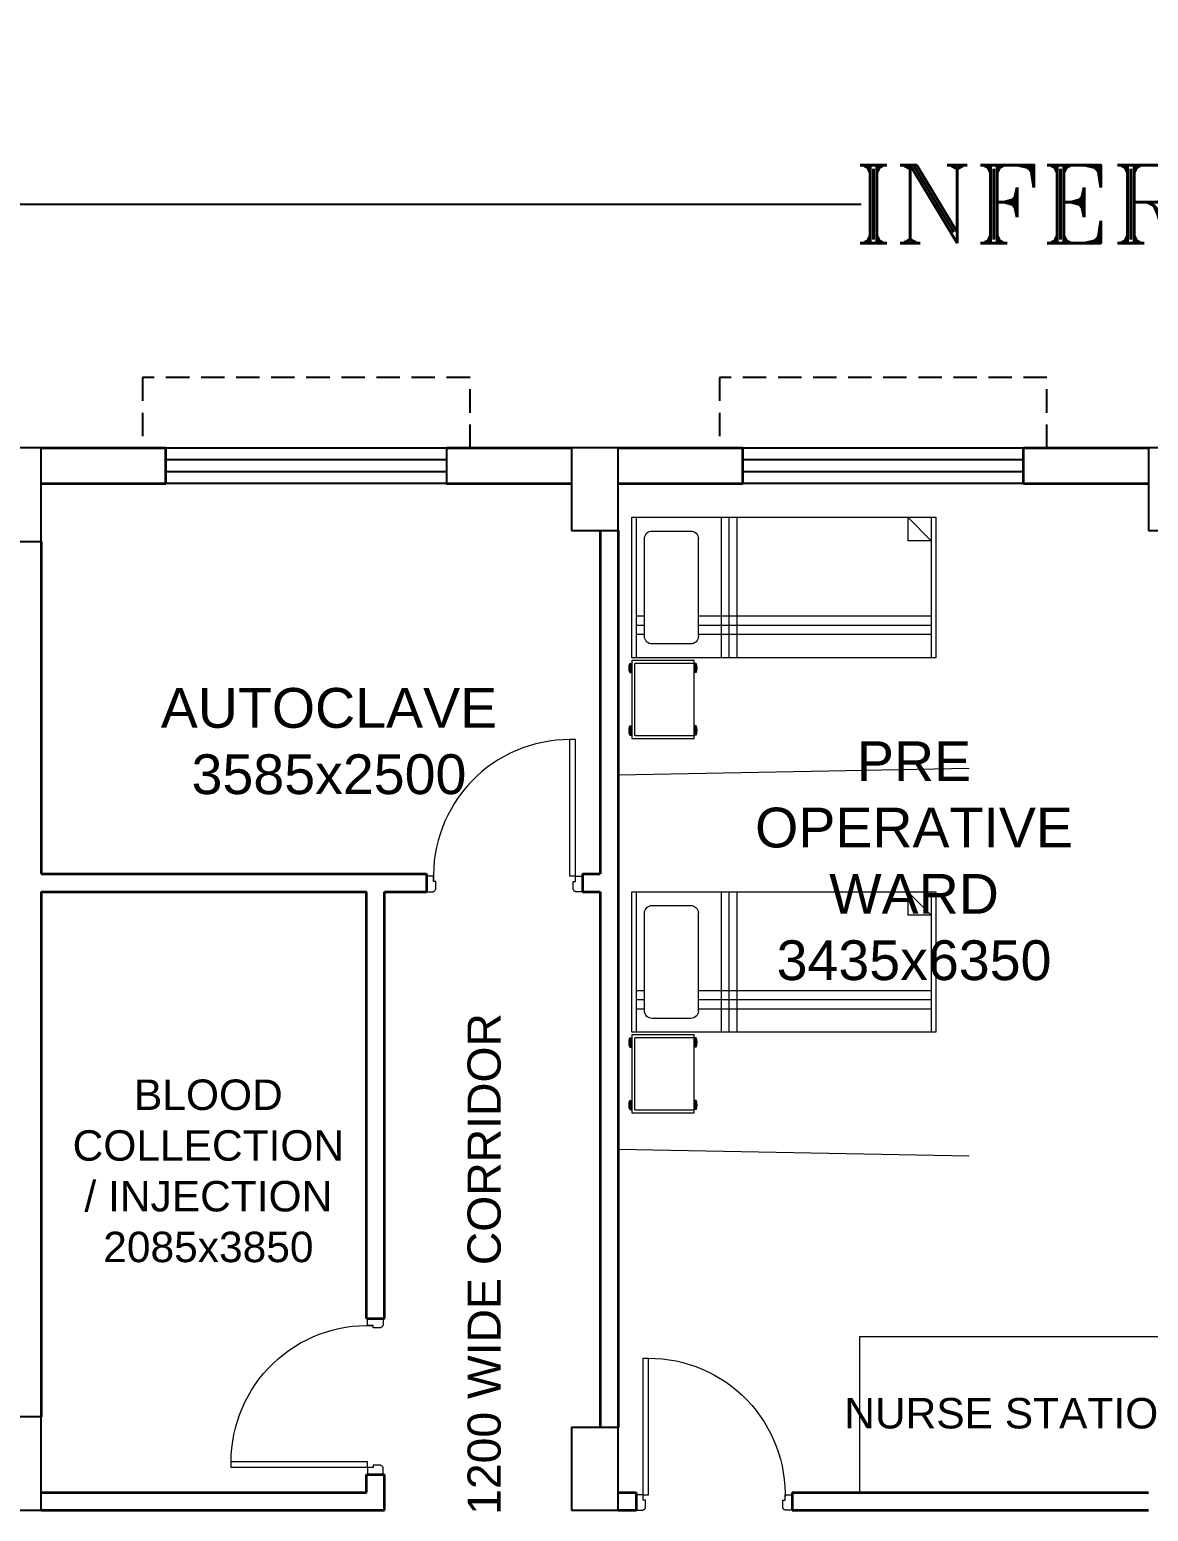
# Model space of a CAD drawing. Header units: millimetres. Extents: x 1448174 to 1599581, y -224422 to -106989.
# Drawn here: x 1469627 to 1476802, y -196880 to -187383 of the extents above; entities that cross this region are included whole.
import ezdxf
from ezdxf.enums import TextEntityAlignment as Align

# ---------------------------------------------------------------- set-up
doc = ezdxf.new("R2010")
doc.units = ezdxf.units.MM
doc.header["$LTSCALE"] = 600
doc.header["$MEASUREMENT"] = 0
doc.header["$PDMODE"] = 35
doc.linetypes.add('HIDDEN', pattern=[0.375, 0.25, -0.125])
for name, color, linetype in [('col', 5, 'Continuous'), ('Lines', 7, 'Continuous'), ('TEXT', 253, 'Continuous'), ('wall', 1, 'Continuous'), ('Window', 4, 'Continuous')]:
    doc.layers.add(name, color=color, linetype=linetype)
for name, color, linetype, lineweight in [('D.F ', 251, 'Continuous', 5), ('DOOR', 144, 'Continuous', 13), ('furniture', 30, 'Continuous', 9), ('P-Wall', 1, 'Continuous', 35)]:
    doc.layers.add(name, color=color, linetype=linetype, lineweight=lineweight)
doc.styles.add('ARIAL', font='arial.ttf')
doc.styles.add('ROMANT', font='romant.shx')
doc.linetypes.add('ZIGZAG', pattern='A,0.0001,-0.2,[131,ltypeshp.shx,S=0.2,R=0,X=-0.2,Y=0],-0.4,[131,ltypeshp.shx,S=0.2,R=180,X=0.2,Y=0],-0.2', length=0.8001)
doc.dimstyles.get("Standard").update_dxf_attribs({"dimscale": 1.5, "dimtxt": 225, "dimasz": 200, "dimexe": 100, "dimexo": 100, "dimgap": 0.25, "dimtad": 0, "dimdec": 0, "dimzin": 0, "dimdsep": 46, "dimtxsty": 'ARIAL', "dimblk": 'OBLIQUE', "dimcen": 0.09, "dimdle": 100, "dimclrd": 256, "dimclre": 256, "dimclrt": 6, "dimadec": 0, "dimazin": 0, "dimtfac": 1, "dimtdec": 0, "dimtofl": 0, "dimtmove": 0, "dimatfit": 3, "dimfxl": 1, "dimtolj": 1, "dimtzin": 0, "dimarcsym": 0})

# ---------------------------------------------------------------- blocks, each defined once
blk = doc.blocks.new('W1800')
at = {"layer": 'wall', "color": 7}
for p, q in [((0, -57.5), (0, 172.5)), ((1800, 172.5), (1800, -57.5))]:
    blk.add_line(p, q, dxfattribs=at)
at = {"layer": 'Window'}
for p, q in [((0, 172.5), (1800, 172.5)), ((0, 97.5), (1800, 97.5)), ((1800, 17.5), (0, 17.5)), ((1800, -57.5), (0, -57.5))]:
    blk.add_line(p, q, dxfattribs=at)
blk = doc.blocks.new('A$C19B8274B')
at = {"layer": 'DOOR'}
blk.add_line((-45, 925), (-80, 925), dxfattribs=at)
at = {"layer": 'DOOR', "color": 8}
for p, q in [((-80, 50), (-80, 925)), ((-45, 50), (-45, 925)), ((-45, 50), (-80, 50)), ((-955, -50), (-955, -47.5)), ((-940, -35), (-942.5, -35)), ((-60, -35), (-57.5, -35)), ((-45, -50), (-45, -47.5))]:
    blk.add_line(p, q, dxfattribs=at)
for points in [[(-940, 15), (-955, 15), (-955, 50), (-1000, 50), (-1000, -50), (-955, -50)], [(-940, -35), (-940, 15)], [(-60, 15), (-45, 15), (-45, 50), (0, 50), (0, -50), (-45, -50)], [(-60, -35), (-60, 15)]]:
    blk.add_lwpolyline(points, dxfattribs=at)
for centre, radius, start, end in [((-80, 50), 875, 90, 182.29244), ((-955, -35), 12.5, 270, 0), ((-45, -35), 12.5, 180, 270)]:
    blk.add_arc(centre, radius, start, end, dxfattribs=at)
blk = doc.blocks.new('_Oblique')
at = {"color": 0, "linetype": 'ByBlock', "lineweight": -2}
blk.add_line((-0.5, -0.5), (0.5, 0.5), dxfattribs=at)
blk = doc.blocks.new('*D12')
at = {"layer": 'D.F ', "color": 5, "lineweight": -2, "transparency": 16777216}
for p, q in [((1462002.1, -189962.8), (1462002.1, -188401.3)), ((1495277.1, -189962.8), (1495277.1, -188401.3)), ((1461902.1, -188501.3), (1474960.6, -188501.3)), ((1495377.1, -188501.3), (1482318.6, -188501.3))]:
    blk.add_line(p, q, dxfattribs=at)
at = {"layer": 'Defpoints', "color": 0, "transparency": 16777216}
for p in [(1462002.1, -188501.3), (1462002.1, -190062.8), (1495277.1, -190062.8)]:
    blk.add_point(p, dxfattribs=at)
at = {"layer": 'D.F ', "color": 5, "lineweight": -2, "transparency": 16777216, "xscale": 500, "yscale": 500, "zscale": 500, "rotation": 180}
blk.add_blockref('_Oblique', (1462002.1, -188501.3), dxfattribs=at)
at = {"layer": 'D.F ', "color": 5, "lineweight": -2, "transparency": 16777216, "xscale": 500, "yscale": 500, "zscale": 500}
blk.add_blockref('_Oblique', (1495277.1, -188501.3), dxfattribs=at)
at = {"layer": 'D.F ', "color": 7, "transparency": 16777216, "insert": (1478639.6, -188501.3), "char_height": 750, "attachment_point": 5, "style": 'ROMANT'}
blk.add_mtext('\\A1;{\\H0.6667x;INFERTILITY CENTER}', dxfattribs=at)
blk = doc.blocks.new('A$C45A5314D')
at = {"layer": 'furniture', "color": 8, "ltscale": 0.75}
for p, q in [((-1950, 467.5), (-1950, 967.5)), ((-1950, 967.5), (-1550, 967.5)), ((-1550, 967.5), (-1550, 467.5)), ((-1962.2, 946.4), (-1950, 946.4)), ((-1962.2, 946.4), (-1962.2, 887.3)), ((-1962.2, 945.5), (-1950, 945.5)), ((-1962.2, 944.4), (-1950, 944.4)), ((-1962.2, 943.2), (-1950, 943.2)), ((-1962.2, 941.5), (-1950, 941.5)), ((-1962.2, 939.2), (-1950, 939.2)), ((-1962.2, 936.2), (-1950, 936.2)), ((-1962.2, 932), (-1950, 932)), ((-1962.2, 927.1), (-1950, 927.1)), ((-1962.2, 920.9), (-1950, 920.9)), ((-1962.2, 912.9), (-1950, 912.9)), ((-1962.2, 906.7), (-1950, 906.7)), ((-1962.2, 901.8), (-1950, 901.8)), ((-1962.2, 897.6), (-1950, 897.6)), ((-1962.2, 894.6), (-1950, 894.6)), ((-1962.2, 892.3), (-1950, 892.3)), ((-1962.2, 890.6), (-1950, 890.6)), ((-1962.2, 889.4), (-1950, 889.4)), ((-1962.2, 888.2), (-1950, 888.2)), ((-1962.2, 887.3), (-1950, 887.3)), ((-1930.3, 947.8), (-1930.3, 487.2)), ((-1930.3, 947.8), (-1550, 947.8)), ((-1537.8, 946.4), (-1550, 946.4)), ((-1537.8, 945.5), (-1550, 945.5)), ((-1537.8, 944.4), (-1550, 944.4)), ((-1537.8, 943.2), (-1550, 943.2)), ((-1537.8, 941.5), (-1550, 941.5)), ((-1537.8, 939.2), (-1550, 939.2)), ((-1537.8, 936.2), (-1550, 936.2)), ((-1537.8, 932), (-1550, 932)), ((-1537.8, 927.1), (-1550, 927.1)), ((-1537.8, 920.9), (-1550, 920.9)), ((-1537.8, 912.9), (-1550, 912.9)), ((-1537.8, 906.7), (-1550, 906.7)), ((-1537.8, 901.8), (-1550, 901.8)), ((-1537.8, 897.6), (-1550, 897.6)), ((-1537.8, 894.6), (-1550, 894.6)), ((-1537.8, 892.3), (-1550, 892.3)), ((-1537.8, 890.6), (-1550, 890.6)), ((-1537.8, 889.4), (-1550, 889.4)), ((-1537.8, 888.2), (-1550, 888.2)), ((-1537.8, 887.3), (-1550, 887.3)), ((-1537.8, 946.4), (-1537.8, 887.3)), ((-1962.2, 545.4), (-1950, 545.4)), ((-1962.2, 545.4), (-1962.2, 486.3)), ((-1962.2, 544.5), (-1950, 544.5)), ((-1962.2, 543.4), (-1950, 543.4)), ((-1962.2, 542.2), (-1950, 542.2)), ((-1962.2, 540.4), (-1950, 540.4)), ((-1962.2, 538.1), (-1950, 538.1)), ((-1962.2, 535.2), (-1950, 535.2)), ((-1962.2, 531), (-1950, 531)), ((-1962.2, 526.1), (-1950, 526.1)), ((-1962.2, 519.9), (-1950, 519.9)), ((-1962.2, 511.9), (-1950, 511.9)), ((-1962.2, 505.7), (-1950, 505.7)), ((-1962.2, 500.7), (-1950, 500.7)), ((-1962.2, 496.6), (-1950, 496.6)), ((-1962.2, 493.6), (-1950, 493.6)), ((-1962.2, 491.3), (-1950, 491.3)), ((-1962.2, 489.6), (-1950, 489.6)), ((-1962.2, 488.4), (-1950, 488.4)), ((-1962.2, 487.2), (-1950, 487.2)), ((-1962.2, 486.3), (-1950, 486.3)), ((-1962.2, 486.3), (-1950, 486.3)), ((-1550, 487.2), (-1930.3, 487.2)), ((-1537.8, 545.4), (-1550, 545.4)), ((-1537.8, 544.5), (-1550, 544.5)), ((-1537.8, 543.4), (-1550, 543.4)), ((-1537.8, 542.2), (-1550, 542.2)), ((-1537.8, 540.4), (-1550, 540.4)), ((-1537.8, 538.1), (-1550, 538.1)), ((-1537.8, 535.2), (-1550, 535.2)), ((-1537.8, 531), (-1550, 531)), ((-1537.8, 526.1), (-1550, 526.1)), ((-1537.8, 519.9), (-1550, 519.9)), ((-1537.8, 511.9), (-1550, 511.9)), ((-1537.8, 505.7), (-1550, 505.7)), ((-1537.8, 500.7), (-1550, 500.7)), ((-1537.8, 496.6), (-1550, 496.6)), ((-1537.8, 493.6), (-1550, 493.6)), ((-1537.8, 491.3), (-1550, 491.3)), ((-1537.8, 489.6), (-1550, 489.6)), ((-1537.8, 488.4), (-1550, 488.4)), ((-1537.8, 487.2), (-1550, 487.2)), ((-1537.8, 486.3), (-1550, 486.3)), ((-1537.8, 545.4), (-1537.8, 486.3)), ((-1550, 467.5), (-1950, 467.5))]:
    blk.add_line(p, q, dxfattribs=at)
at = {"layer": 'furniture', "color": 8}
for p, q in [((0, 450), (-1950, 450)), ((-1950, 450), (-1950, -450)), ((-1920.5, 450), (-1920.5, -450)), ((-1376.5, -450), (-1376.5, 450)), ((-1326.5, -450), (-1326.5, 450)), ((-1276.5, -450), (-1276.5, 450)), ((-29.5, -450), (-29.5, 450)), ((0, -450), (0, 450)), ((-1920.5, 300), (-1869, 300)), ((-1869, 312.7), (-1869, -312.7)), ((-1572.3, 361.9), (-1819.8, 361.9)), ((-1523.1, 312.7), (-1523.1, -312.7)), ((-1523.1, 300), (-29.5, 300)), ((-1920.5, 240.9), (-1869, 240.9)), ((-1523.1, 240.9), (-29.5, 240.9)), ((-1920.5, 181.9), (-1869, 181.9)), ((-1523.1, 181.9), (-29.5, 181.9)), ((-1819.8, -361.9), (-1572.3, -361.9)), ((-179.5, -450), (-29.5, -300)), ((-179.5, -450), (-179.5, -300)), ((-29.5, -300), (-179.5, -300)), ((-1950, -450), (0, -450))]:
    blk.add_line(p, q, dxfattribs=at)
at = {"layer": 'furniture', "color": 8, "ltscale": 0.75}
for centre, start, end in [((-1876, 916.9), 161.07537, 198.92466), ((-1624, 916.9), 341.07537, 18.92466), ((-1876, 515.9), 161.07537, 198.92466), ((-1624, 515.9), 341.07537, 18.92466)]:
    blk.add_arc(centre, 91.1, start, end, dxfattribs=at)
at = {"layer": 'furniture', "color": 8}
for centre, start, end in [((-1819.8, 312.7), 90.00001, 180.00001), ((-1572.3, 312.7), 0.00001, 90.00001), ((-1819.8, -312.7), 180.00001, 270.00001), ((-1572.3, -312.7), 270.00001, 0.00001)]:
    blk.add_arc(centre, 49.2, start, end, dxfattribs=at)

msp = doc.modelspace()

# ---------------------------------------------------------------- linework, layer by layer
at = {"layer": 'col'}
for points in [[(1469352.098, -190662.8395), (1469702.098, -190662.8395), (1469702.098, -190062.8395), (1469352.098, -190062.8395)], [(1473102.098, -190592.8395), (1473402.098, -190592.8395), (1473402.098, -190062.8395), (1473102.098, -190062.8395)], [(1476802.098, -190592.8395), (1477102.098, -190592.8395), (1477102.098, -190062.8395), (1476802.098, -190062.8395)], [(1469352.098, -196872.8395), (1469702.098, -196872.8395), (1469702.098, -196272.8395), (1469352.098, -196272.8395)], [(1473102.098, -196872.8395), (1473402.098, -196872.8395), (1473402.098, -196342.8395), (1473102.098, -196342.8395)]]:
    msp.add_lwpolyline(points, close=True, dxfattribs=at)
at = {"layer": 'furniture', "color": 8, "linetype": 'ZIGZAG', "ltscale": 0.5}
for p, q in [((1473402.098, -192158.2587), (1475652.0985, -192116.1373)), ((1473402.098, -194558.2656), (1475652.0985, -194600.387))]:
    msp.add_line(p, q, dxfattribs=at)
at = {"layer": 'furniture', "color": 8, "linetype": 'Continuous'}
for p, q in [((1474952.098, -195757.8395), (1476952.098, -195757.8395)), ((1474952.098, -196757.8395), (1474952.098, -195757.8395))]:
    msp.add_line(p, q, dxfattribs=at)
at = {"layer": 'Lines', "linetype": 'HIDDEN'}
for points in [[(1472451.7717, -190062.8395), (1472451.7717, -189612.8395), (1470351.7717, -189612.8395), (1470351.7717, -190062.8395)], [(1476151.7717, -190062.8395), (1476151.7717, -189612.8395), (1474051.7717, -189612.8395), (1474051.7717, -190062.8395)]]:
    msp.add_lwpolyline(points, dxfattribs=at)
at = {"layer": 'P-Wall', "color": 8}
for p, q in [((1469702.098, -190062.8395), (1470501.7717, -190062.8395)), ((1470501.7717, -190292.8395), (1470501.7717, -190062.8395)), ((1472301.7717, -190062.8395), (1473102.098, -190062.8395)), ((1473402.098, -190062.8395), (1474201.7717, -190062.8395)), ((1474201.7717, -190292.8395), (1474201.7717, -190062.8395)), ((1476001.7717, -190292.8395), (1476001.7717, -190062.8395)), ((1476001.7717, -190062.8395), (1476802.098, -190062.8395)), ((1469702.098, -190292.8395), (1470501.7717, -190292.8395)), ((1472301.7717, -190292.8395), (1473102.098, -190292.8395)), ((1473402.098, -190292.8395), (1474201.7717, -190292.8395)), ((1476001.7717, -190292.8395), (1476802.098, -190292.8395)), ((1473287.098, -190592.8395), (1473287.098, -192792.8395)), ((1473402.098, -190592.8395), (1473402.098, -196342.8395)), ((1469702.098, -190662.8395), (1469702.098, -192792.8395)), ((1469702.098, -192907.8395), (1469702.098, -196272.8395)), ((1473287.098, -192907.8395), (1473287.098, -196342.8395)), ((1469702.098, -196757.8395), (1471787.098, -196757.8395)), ((1469702.098, -196872.8395), (1471902.098, -196872.8395))]:
    msp.add_line(p, q, dxfattribs=at)
at = {"layer": 'P-Wall', "color": 8, "linetype": 'Continuous'}
for p, q in [((1469702.098, -192792.8395), (1472172.098, -192792.8395)), ((1472172.098, -192792.8395), (1472172.098, -192907.8395)), ((1473172.098, -192792.8395), (1473287.098, -192792.8395)), ((1473172.098, -192792.8395), (1473172.098, -192907.8395)), ((1469702.098, -192907.8395), (1471787.098, -192907.8395)), ((1471787.098, -195642.8395), (1471787.098, -192907.8395)), ((1471902.098, -192907.8395), (1472172.098, -192907.8395)), ((1471902.098, -195642.8395), (1471902.098, -192907.8395)), ((1473172.098, -192907.8395), (1473287.098, -192907.8395)), ((1471787.098, -195642.8395), (1471902.098, -195642.8395)), ((1471787.098, -196757.8395), (1471787.098, -196642.8395)), ((1471787.098, -196642.8395), (1471902.098, -196642.8395)), ((1471902.098, -196872.8395), (1471902.098, -196642.8395)), ((1473402.098, -196757.8395), (1473517.098, -196757.8395)), ((1473517.098, -196757.8395), (1473517.098, -196872.8395)), ((1474517.098, -196757.8395), (1474517.098, -196872.8395)), ((1474517.098, -196757.8395), (1476802.098, -196757.8395)), ((1473402.098, -196872.8395), (1473517.098, -196872.8395)), ((1474517.098, -196872.8395), (1476802.098, -196872.8395))]:
    msp.add_line(p, q, dxfattribs=at)

# ---------------------------------------------------------------- block references
at = {"layer": 'DOOR', "color": 7, "rotation": 180}
for p in [(1472301.7717, -190120.3395), (1476001.7717, -190120.3395)]:
    msp.add_blockref('W1800', p, dxfattribs=at)
at = {"layer": 'DOOR', "linetype": 'Continuous'}
msp.add_blockref('A$C19B8274B', (1473172.098, -192857.8395), dxfattribs=at)
at = {"layer": 'DOOR', "linetype": 'Continuous', "xscale": -1, "rotation": 89.9999999999999}
msp.add_blockref('A$C19B8274B', (1471844.598, -196642.8395), dxfattribs=at)
at = {"layer": 'DOOR', "linetype": 'Continuous', "xscale": -1}
msp.add_blockref('A$C19B8274B', (1473517.098, -196822.8395), dxfattribs=at)
at = {"layer": 'furniture', "linetype": 'Continuous', "xscale": -1, "rotation": 179.9999868732305}
for p in [(1475438.8861, -190958.2553), (1475438.8861, -193358.2621)]:
    msp.add_blockref('A$C45A5314D', p, dxfattribs=at)

# ---------------------------------------------------------------- texts
at = {"layer": 'TEXT', "color": 8, "style": 'ARIAL'}
msp.add_text('1200 WIDE CORRIDOR', height=212.5, rotation=90, dxfattribs=at).set_placement((1472711.8673, -195294.036), align=Align.BOTTOM_CENTER)
for s, insert, char_height, width, attachment_point in [('AUTOCLAVE\\P3585x2500', (1471547.0253, -191602.4791), 255, 2572.786494, 2), ('PRE \\POPERATIVE WARD\\P3435x6350', (1475299.1599, -192711.2655), 255, 2454.157572, 5), ('BLOOD COLLECTION\\P/ INJECTION \\P2085x3850', (1470773.5398, -194698.4103), 195.075, 2119.744031, 5), ('NURSE STATION', (1475956.8653, -196251.8933), 195.075, 2119.744031, 5)]:
    msp.add_mtext(s, dxfattribs=dict(at, insert=insert, char_height=char_height, width=width, attachment_point=attachment_point))

# ---------------------------------------------------------------- dimensions: what is measured, and where the dimension line sits
at = {"layer": 'D.F '}
dim = msp.add_aligned_dim(p1=(1495277.098, -190062.8395), p2=(1462002.098, -190062.8395), distance=-1561.56, text='{\\H0.6667x;INFERTILITY CENTER}', dimstyle='Standard', override={"dimscale": 1, "dimtxt": 750, "dimasz": 500, "dimtxsty": 'ROMANT', "dimclrd": 5, "dimclre": 5, "dimclrt": 7}, dxfattribs=at)
dim.commit()
dim.dimension.update_dxf_attribs({"geometry": '*D12', "text_midpoint": (1478639.598, -188501.2795)})

doc.saveas('drawing.dxf')
